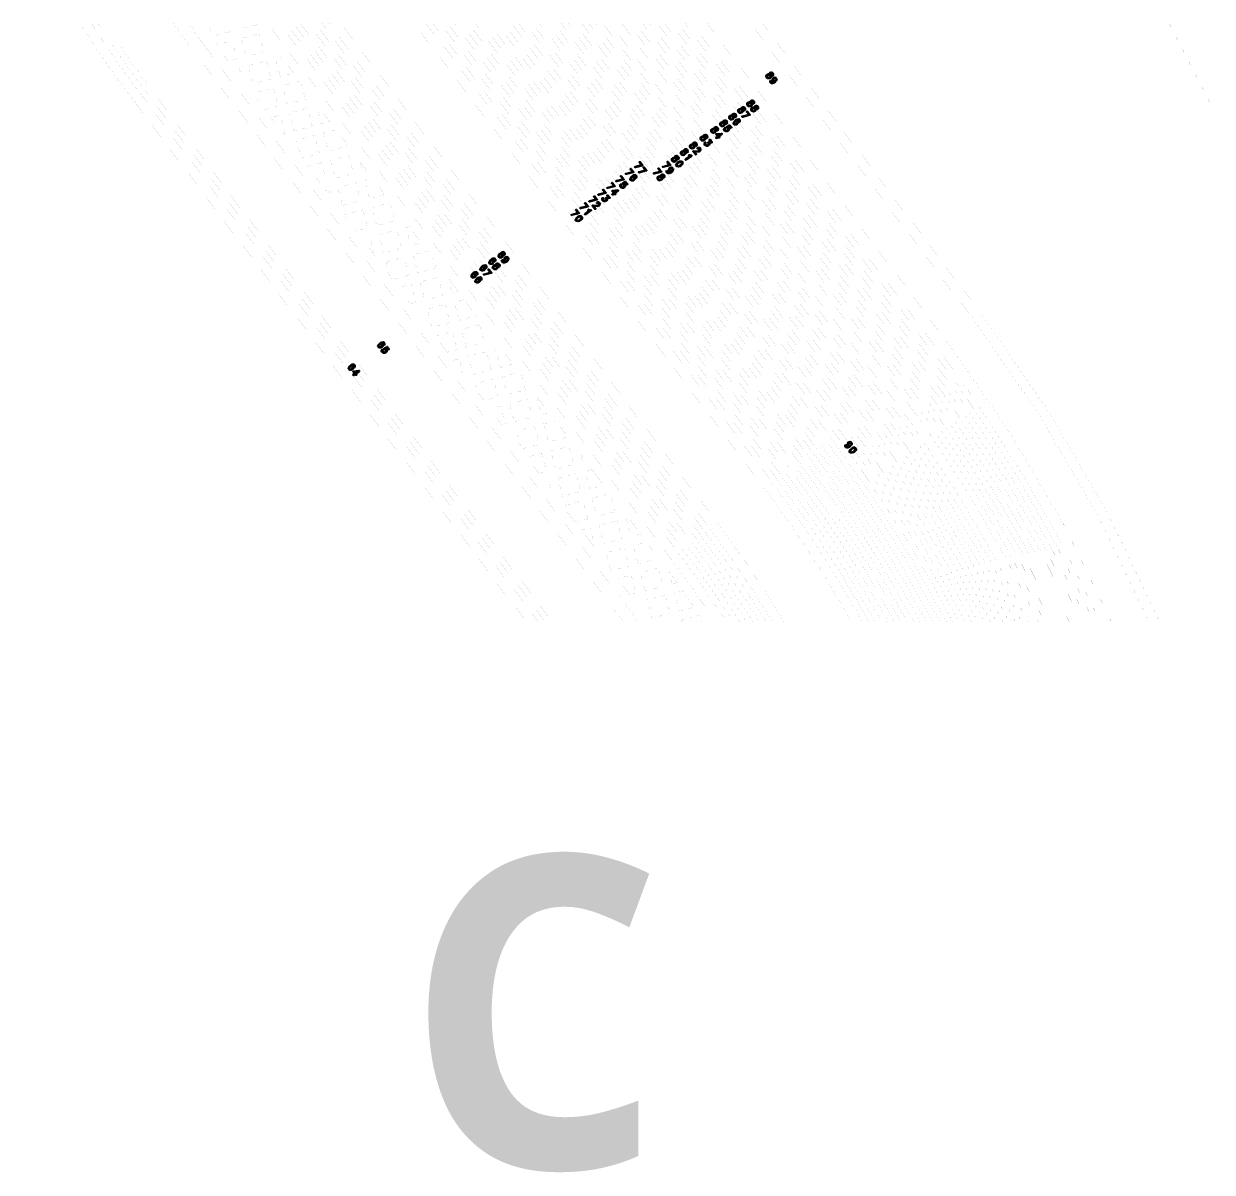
# Model space of a CAD drawing. Extents: x 150 to 463, y 50 to 272.
# Drawn here: x 218.85 to 256.97, y 132.78 to 169.62 of the extents above; entities that cross this region are included whole.
import ezdxf

# ---------------------------------------------------------------- set-up
doc = ezdxf.new("R2010")
doc.units = 0
doc.layers.add('c_area', color=2, linetype='Continuous')
doc.layers.add('g_area', color=1, linetype='Continuous')
doc.styles.get("Standard").update_dxf_attribs({"font": 'txt.shx'})

# ---------------------------------------------------------------- blocks, each defined once
blk = doc.blocks.new('PAD_R2')
at = {"layer": 'c_area', "const_width": 0.5}
blk.add_lwpolyline([(0.25, 0, 1), (-0.25, 0, 1)], format="xyb", close=True, dxfattribs=at)

msp = doc.modelspace()

# ---------------------------------------------------------------- linework, layer by layer
at = {"layer": 'c_area'}
for p, q in [((241.903, 166.661), (242.101, 166.713)), ((241.183, 166.072), (241.099, 166.064)), ((238.459, 165.041), (238.657, 165.093)), ((239.354, 165.049), (239.552, 165.101)), ((240.076, 165.278), (240.212, 165.38)), ((238.172, 164.823), (238.37, 164.875)), ((238.586, 164.873), (238.783, 164.925)), ((239.064, 164.836), (239.262, 164.888)), ((237.574, 164.374), (237.771, 164.426)), ((237.862, 164.59), (238.06, 164.642)), ((236.998, 163.941), (237.196, 163.993)), ((237.286, 164.157), (237.484, 164.21)), ((237.851, 164.257), (237.767, 164.248)), ((236.423, 163.509), (236.62, 163.561)), ((236.71, 163.725), (236.908, 163.777)), ((236.852, 163.527), (236.988, 163.629)), ((233.614, 161.595), (233.812, 161.647)), ((229.542, 158.463), (229.458, 158.455))]:
    msp.add_line(p, q, dxfattribs=at)
at = {"layer": 'c_area', "const_width": 0.001}
for points in [[(218.847, 150.441), (218.847, 169.622), (256.972, 169.622), (256.972, 150.441), (218.847, 150.441), (218.847, 169.622), (220.66, 169.622, 0.020423), (222.343, 167.188), (234.962, 150.441)], [(221.026, 169.622), (221.239, 169.622, 0.018255), (222.733, 167.482), (235.574, 150.441)], [(235.574, 150.441), (235.349, 150.441), (222.589, 167.374, -0.019061), (221.026, 169.622)], [(221.454, 169.622), (223.66, 169.622, 0.008534), (224.337, 168.691), (237.638, 151.041), (237.639, 151.039, -0.005734), (238.079, 150.441)], [(238.079, 150.441), (235.799, 150.441), (222.877, 167.59, -0.017438), (221.454, 169.622)], [(239.959, 150.441), (238.552, 150.441, 0.007839), (237.947, 151.271), (224.644, 168.925, -0.006484), (224.132, 169.622)], [(226.303, 169.622), (226.679, 169.622), (239.599, 152.477, -0.017835), (241.018, 150.441)], [(227.066, 169.622), (227.291, 169.622), (239.969, 152.798), (239.969, 152.797, -0.020303), (241.599, 150.441)], [(241.599, 150.441), (241.386, 150.441, 0.019491), (239.826, 152.689), (239.825, 152.69), (227.066, 169.622)], [(227.516, 169.622), (227.741, 169.622), (240.256, 153.014, -0.021906), (242.024, 150.441)], [(242.024, 150.441), (241.812, 150.441, 0.021114), (240.113, 152.906), (227.516, 169.622)], [(227.967, 169.622), (228.192, 169.622), (240.544, 153.231, -0.023465), (242.448, 150.441)], [(242.448, 150.441), (242.236, 150.441, 0.022691), (240.4, 153.123), (227.967, 169.622)], [(228.418, 169.622), (228.643, 169.622), (240.831, 153.448, -0.024987), (242.869, 150.441)], [(242.869, 150.441), (242.659, 150.441, 0.024231), (240.688, 153.339), (228.418, 169.622)], [(229.029, 169.622), (231.381, 169.622), (242.577, 154.764, -0.033522), (245.401, 150.441)], [(245.401, 150.441), (243.23, 150.441, 0.026265), (241.078, 153.633), (229.029, 169.622)], [(231.767, 169.622), (231.992, 169.622), (242.967, 155.058), (242.968, 155.057, -0.035273), (245.96, 150.441)], [(245.96, 150.441), (245.755, 150.441, 0.034633), (242.824, 154.949), (242.824, 154.95), (231.767, 169.622)], [(232.218, 169.622), (232.443, 169.622), (243.255, 155.275, -0.036541), (246.371, 150.441)], [(246.371, 150.441), (246.166, 150.441, 0.035914), (243.111, 155.166), (232.218, 169.622)], [(232.669, 169.622), (232.894, 169.622), (243.542, 155.491, -0.037777), (246.781, 150.441)], [(246.781, 150.441), (246.576, 150.441, 0.037163), (243.399, 155.383), (232.669, 169.622)], [(233.119, 169.622), (233.345, 169.622), (243.83, 155.708, -0.038988), (247.189, 150.441)], [(247.189, 150.441), (246.985, 150.441, 0.038386), (243.686, 155.6), (233.119, 169.622)], [(233.57, 169.622), (233.795, 169.622), (244.117, 155.924, -0.040174), (247.597, 150.441)], [(247.597, 150.441), (247.393, 150.441, 0.039584), (243.974, 155.816), (233.57, 169.622)], [(234.022, 169.622), (234.247, 169.622), (244.406, 156.142, -0.041339), (248.004, 150.441)], [(248.004, 150.441), (247.801, 150.441, 0.040762), (244.262, 156.034), (234.022, 169.622)], [(234.507, 169.622), (234.732, 169.622), (244.715, 156.375, -0.042566), (248.441, 150.441)], [(248.441, 150.441), (248.239, 150.441, 0.042001), (244.572, 156.267), (234.507, 169.622)], [(234.958, 169.622), (235.183, 169.622), (245.633, 155.755, -0.004491), (246.07, 155.109, -0.032679), (248.846, 150.441)], [(248.846, 150.441), (248.644, 150.441, 0.032138), (245.921, 155.009, 0.004488), (245.486, 155.652), (234.958, 169.622)], [(235.409, 169.622), (235.634, 169.622), (245.925, 155.966, -0.004525), (246.369, 155.31, -0.033752), (249.249, 150.441)], [(249.249, 150.441), (249.047, 150.441, 0.033223), (246.219, 155.21, 0.004517), (245.778, 155.863), (235.409, 169.622)], [(235.859, 169.622), (236.085, 169.622), (246.217, 156.176, -0.004547), (246.667, 155.511, -0.034808), (249.652, 150.441)], [(249.652, 150.441), (249.451, 150.441, 0.034291), (246.517, 155.412, 0.00454), (246.07, 156.073), (235.859, 169.622)], [(236.31, 169.622), (236.535, 169.622), (246.509, 156.387, -0.004574), (246.966, 155.712, -0.035841), (250.053, 150.441)], [(250.053, 150.441), (249.853, 150.441, 0.035332), (246.816, 155.612, 0.004571), (246.362, 156.284), (236.31, 169.622)], [(236.761, 169.622), (236.986, 169.622), (246.801, 156.597, -0.004597), (247.264, 155.914, -0.036858), (250.454, 150.441)], [(250.454, 150.441), (250.254, 150.441, 0.03636), (247.114, 155.814, 0.004592), (246.654, 156.494), (236.761, 169.622)], [(237.211, 169.622), (237.437, 169.622), (247.093, 156.808, -0.004626), (247.562, 156.115, -0.037854), (250.854, 150.441)], [(250.854, 150.441), (250.655, 150.441, 0.037366), (247.412, 156.015, 0.004619), (246.946, 156.705), (237.211, 169.622)], [(237.663, 169.622), (238.044, 169.622), (247.487, 157.091, -0.004655), (247.964, 156.386, -0.039167), (251.392, 150.441)], [(251.392, 150.441), (251.055, 150.441, 0.038354), (247.711, 156.217, 0.004645), (247.238, 156.916), (237.663, 169.622)], [(238.27, 169.622), (238.495, 169.622), (247.778, 157.303, -0.004692), (248.263, 156.587, -0.040121), (251.791, 150.441)], [(251.791, 150.441), (251.592, 150.441, 0.03965), (248.113, 156.487, 0.004685), (247.631, 157.2), (238.27, 169.622)], [(238.721, 169.622), (238.946, 169.622), (248.07, 157.514, -0.004716), (248.561, 156.788, -0.041057), (252.188, 150.441)], [(252.188, 150.441), (251.99, 150.441, 0.040595), (248.412, 156.689, 0.00471), (247.923, 157.41), (238.721, 169.622)], [(239.172, 169.622), (239.397, 169.622), (248.362, 157.724, -0.004737), (248.859, 156.99, -0.041979), (252.585, 150.441)], [(252.585, 150.441), (252.387, 150.441, 0.041527), (248.71, 156.89, 0.004731), (248.215, 157.621), (239.172, 169.622)], [(239.623, 169.622), (239.848, 169.622), (248.654, 157.935, -0.004764), (249.158, 157.191, -0.042882), (252.981, 150.441)], [(252.981, 150.441), (252.784, 150.441, 0.042439), (249.008, 157.091, 0.004756), (248.507, 157.831), (239.623, 169.622)], [(240.074, 169.622), (240.299, 169.622), (248.946, 158.145, -0.004781), (249.456, 157.392, -0.043771), (253.377, 150.441)], [(253.377, 150.441), (253.18, 150.441, 0.043336), (249.306, 157.293, 0.004777), (248.799, 158.042), (240.074, 169.622)], [(240.779, 169.622), (242.163, 169.622), (249.266, 160.198), (249.266, 160.197, -0.059331), (254.945, 150.441)], [(254.945, 150.441), (253.739, 150.441, 0.056752), (248.384, 159.532), (248.383, 159.533), (240.779, 169.622)], [(239.8, 151.696, 0.003163), (239.544, 152.048)], [(240.35, 150.909, 0.004636), (239.986, 151.435), (239.72, 151.366)]]:
    msp.add_lwpolyline(points, format="xyb", dxfattribs=at)
for points in [[(224.132, 169.622), (224.773, 169.622), (224.878, 169.218), (225.458, 169.368), (225.393, 169.622)], [(225.393, 169.622), (225.703, 169.622), (225.749, 169.443), (226.325, 169.593)], [(226.325, 169.593), (226.303, 169.622)], [(227.498, 168.037), (227.107, 168.555), (226.921, 168.507)], [(225.862, 167.806), (225.759, 168.207), (225.593, 168.164)], [(225.593, 168.164), (225.862, 167.806)], [(226.921, 168.507), (227.071, 167.926), (227.498, 168.037)], [(228.67, 166.481), (228.28, 166.999), (228.243, 166.99)], [(228.243, 166.99), (228.393, 166.409), (228.67, 166.481)], [(229.635, 165.201), (229.715, 164.891), (229.843, 164.925)], [(229.843, 164.925), (229.635, 165.201)], [(230.429, 164.147), (230.038, 164.665), (229.79, 164.601)], [(229.79, 164.601), (229.94, 164.02), (230.429, 164.147)], [(228.693, 164.05), (228.628, 164.301), (228.524, 164.274)], [(228.524, 164.274), (228.693, 164.05)], [(231.602, 162.591), (231.211, 163.109), (231.112, 163.084)], [(231.112, 163.084), (231.262, 162.503), (231.602, 162.591)], [(232.466, 161.444), (232.584, 160.985), (232.774, 161.035)], [(232.774, 161.035), (232.466, 161.444)], [(233.361, 160.257), (232.97, 160.775), (232.659, 160.695)], [(232.659, 160.695), (232.81, 160.114), (233.361, 160.257)], [(234.533, 158.701), (234.142, 159.219), (233.981, 159.178)], [(233.981, 159.178), (234.132, 158.597), (234.533, 158.701)], [(232.939, 158.415), (232.82, 158.877), (232.628, 158.828)], [(232.628, 158.828), (232.939, 158.415)], [(235.706, 157.145), (235.315, 157.663), (235.303, 157.66)], [(235.303, 157.66), (235.454, 157.08), (235.706, 157.145)], [(236.712, 155.809), (236.776, 155.562), (236.878, 155.589)], [(236.878, 155.589), (236.712, 155.809)], [(237.464, 154.811), (237.074, 155.329), (236.851, 155.272)], [(236.851, 155.272), (237.001, 154.691), (237.464, 154.811)], [(235.77, 154.658), (235.689, 154.971), (235.559, 154.938)], [(235.559, 154.938), (235.77, 154.658)], [(238.637, 153.255), (238.246, 153.773), (238.173, 153.754)], [(238.173, 153.754), (238.323, 153.174), (238.637, 153.255)], [(239.544, 152.048), (239.645, 151.656), (239.8, 151.696)], [(239.72, 151.366), (239.87, 150.785), (240.35, 150.909)], [(241.018, 150.441), (240.579, 150.441), (240.526, 150.645), (239.946, 150.494), (239.959, 150.441)], [(234.962, 150.441), (218.847, 150.441)]]:
    msp.add_lwpolyline(points, dxfattribs=at)
for points in [[(225.824, 169.153), (225.974, 168.572), (226.555, 168.722), (226.405, 169.303)], [(225.007, 168.942), (225.398, 168.423), (225.684, 168.497), (225.534, 169.078)], [(226.049, 168.282), (226.2, 167.701), (226.78, 167.851), (226.63, 168.432)], [(227.146, 167.636), (227.296, 167.055), (227.877, 167.205), (227.748, 167.705), (227.693, 167.777)], [(226.275, 167.41), (226.334, 167.18), (226.57, 166.867), (227.006, 166.98), (226.856, 167.561)], [(226.765, 166.608), (227.156, 166.089), (227.231, 166.108), (227.081, 166.689)], [(227.371, 166.764), (227.522, 166.183), (228.102, 166.334), (227.952, 166.915)], [(227.597, 165.893), (227.747, 165.312), (228.328, 165.462), (228.178, 166.043)], [(228.468, 166.118), (228.618, 165.537), (229.199, 165.688), (229.163, 165.827), (228.866, 166.221)], [(227.938, 165.052), (228.329, 164.533), (228.553, 164.591), (228.403, 165.172)], [(228.693, 165.247), (228.844, 164.666), (229.424, 164.816), (229.274, 165.397)], [(228.919, 164.376), (229.069, 163.795), (229.65, 163.945), (229.5, 164.526)], [(229.144, 163.504), (229.165, 163.423), (229.501, 162.977), (229.875, 163.074), (229.725, 163.655)], [(230.015, 163.73), (230.166, 163.149), (230.747, 163.299), (230.596, 163.88)], [(230.241, 162.858), (230.391, 162.277), (230.972, 162.428), (230.822, 163.009)], [(229.697, 162.718), (230.088, 162.199), (230.101, 162.202), (229.95, 162.783)], [(230.466, 161.987), (230.58, 161.545), (230.674, 161.421), (231.197, 161.556), (231.047, 162.137)], [(231.337, 162.212), (231.488, 161.631), (232.069, 161.782), (231.994, 162.07), (231.797, 162.331)], [(231.563, 161.341), (231.713, 160.76), (232.294, 160.91), (232.144, 161.491)], [(230.869, 161.162), (231.26, 160.643), (231.423, 160.685), (231.272, 161.266)], [(231.788, 160.47), (231.938, 159.889), (232.519, 160.039), (232.369, 160.62)], [(232.042, 159.606), (232.433, 159.087), (232.745, 159.168), (232.594, 159.749)], [(232.885, 159.824), (233.035, 159.243), (233.616, 159.393), (233.466, 159.974)], [(233.11, 158.952), (233.26, 158.371), (233.841, 158.522), (233.691, 159.103)], [(233.335, 158.081), (233.411, 157.789), (233.605, 157.531), (234.067, 157.65), (233.916, 158.231)], [(234.207, 158.306), (234.357, 157.725), (234.938, 157.876), (234.825, 158.314), (234.728, 158.441)], [(234.432, 157.435), (234.582, 156.854), (235.163, 157.004), (235.013, 157.585)], [(233.801, 157.272), (234.191, 156.753), (234.292, 156.779), (234.142, 157.36)], [(234.657, 156.564), (234.808, 155.983), (235.389, 156.133), (235.238, 156.714)], [(235.529, 156.789), (235.679, 156.208), (236.26, 156.358), (236.24, 156.435), (235.901, 156.885)], [(235.754, 155.918), (235.904, 155.337), (236.485, 155.487), (236.335, 156.068)], [(234.973, 155.716), (235.364, 155.197), (235.614, 155.262), (235.464, 155.843)], [(235.979, 155.046), (236.13, 154.465), (236.711, 154.616), (236.56, 155.197)], [(237.076, 154.4), (237.226, 153.82), (237.807, 153.97), (237.657, 154.551)], [(236.205, 154.175), (236.242, 154.032), (236.537, 153.641), (236.936, 153.744), (236.786, 154.325)], [(237.302, 153.529), (237.452, 152.948), (238.033, 153.098), (237.882, 153.679)], [(236.732, 153.382), (237.123, 152.863), (237.161, 152.873), (237.011, 153.454)], [(238.398, 152.883), (238.548, 152.302), (239.129, 152.452), (239.071, 152.679), (238.832, 152.995)], [(237.527, 152.658), (237.657, 152.154), (237.709, 152.085), (238.258, 152.227), (238.108, 152.808)], [(238.624, 152.012), (238.774, 151.431), (239.355, 151.581), (239.204, 152.162)], [(238.849, 151.14), (238.999, 150.56), (239.58, 150.71), (239.43, 151.291)]]:
    msp.add_lwpolyline(points, close=True, dxfattribs=at)
for points in [[(242.549, 169.622), (255.6, 169.622), (256.972, 166.949), (256.972, 150.441), (255.282, 150.441, 0.060029), (249.513, 160.383)], [(237.904, 151.826), (238.186, 151.452), (238.187, 151.451, -0.001379), (238.295, 151.307), (238.483, 151.356), (238.333, 151.937)]]:
    msp.add_lwpolyline(points, format="xyb", close=True, dxfattribs=at)
at = {"layer": 'c_area'}
for points in [[(242.838, 168.07, -0.463787), (242.88, 167.957, -0.324506), (242.82, 167.942, -0.998816), (242.664, 167.939, -0.129805), (242.664, 167.946)], [(242.664, 167.946, -0.453898), (242.768, 168.01, -0.485738), (242.838, 168.07)], [(243.002, 167.87, -0.420868), (242.838, 167.707), (242.815, 167.722, -0.094591), (242.811, 167.726), (242.8, 167.739, -0.096739), (242.798, 167.744), (242.79, 167.77)], [(242.79, 167.77, -0.207678), (242.792, 167.782), (242.803, 167.801)], [(242.803, 167.801, -1.486982), (242.821, 167.773, 0.776046), (242.905, 167.754)], [(242.054, 167.05, -0.453845), (242.159, 167.114, -0.486447), (242.228, 167.174)], [(242.228, 167.174, -0.462224), (242.27, 167.062, -0.323955), (242.21, 167.046, -0.998468), (242.054, 167.043, -0.128663), (242.054, 167.05)], [(242.18, 166.883, -0.454026), (242.285, 166.947, -0.485373), (242.355, 167.006)], [(242.355, 167.006, -0.462246), (242.396, 166.894, -0.325053), (242.336, 166.879, -0.996928), (242.18, 166.875, -0.127814), (242.18, 166.883)], [(241.473, 166.624, -0.453898), (241.578, 166.688, -0.485738), (241.647, 166.748)], [(241.647, 166.748, -0.463787), (241.689, 166.635, -0.324506), (241.629, 166.62, -0.998816), (241.473, 166.617, -0.129805), (241.473, 166.624)], [(241.938, 166.961, -0.463787), (241.979, 166.849, -0.324506), (241.919, 166.833, -0.998816), (241.764, 166.83, -0.129805), (241.764, 166.837)], [(241.764, 166.837, -0.453898), (241.868, 166.901, -0.485738), (241.938, 166.961)], [(242.101, 166.713), (242.042, 166.791, -1), (242.066, 166.809), (242.138, 166.713, -0.539163), (242.13, 166.69), (241.911, 166.632, -1), (241.903, 166.661)], [(241.067, 166.321, -0.463787), (241.109, 166.209, -0.324506), (241.048, 166.194, -0.998816), (240.893, 166.19, -0.129805), (240.893, 166.198)], [(240.893, 166.198, -0.453898), (240.997, 166.262, -0.485738), (241.067, 166.321)], [(241.357, 166.535, -0.463787), (241.399, 166.422, -0.324506), (241.339, 166.407, -0.998816), (241.183, 166.403, -0.129805), (241.183, 166.411)], [(241.183, 166.411, -0.453898), (241.287, 166.475, -0.485738), (241.357, 166.535)], [(241.454, 166.191, -0.640539), (241.309, 166.235, -0.334112), (241.312, 166.256)], [(241.312, 166.256, -0.083818), (241.314, 166.26), (241.324, 166.279, -1), (241.35, 166.264, 0.637894), (241.394, 166.192)], [(241.394, 166.192, 0.819639), (241.406, 166.298, -0.734845), (241.398, 166.326), (241.475, 166.373, -0.388711), (241.495, 166.369), (241.547, 166.301, -1), (241.523, 166.283), (241.48, 166.34), (241.441, 166.316, -0.523098), (241.454, 166.191)], [(241.736, 166.398, -0.603098), (241.61, 166.435, -0.128604), (241.61, 166.443)], [(241.82, 166.472, -1.486942), (241.801, 166.501, 0.775184), (241.717, 166.52)], [(241.717, 166.52, -0.047633), (241.72, 166.518, -0.581967), (241.736, 166.398)], [(240.552, 165.948, -0.453898), (240.657, 166.012, -0.485738), (240.726, 166.071)], [(240.726, 166.071, -0.463787), (240.768, 165.959, -0.324506), (240.708, 165.943, -0.998816), (240.552, 165.94, -0.129805), (240.552, 165.948)], [(240.881, 165.834), (240.841, 165.888, -1), (240.865, 165.906), (240.921, 165.83, -0.60084), (240.91, 165.806), (240.843, 165.801, -1.031574), (240.679, 165.772)], [(239.921, 165.484, -0.453898), (240.026, 165.548, -0.485738), (240.095, 165.608)], [(240.095, 165.608, -0.463787), (240.137, 165.495, -0.324506), (240.077, 165.48, -0.998816), (239.921, 165.476, -0.129805), (239.921, 165.484)], [(240.211, 165.697, -0.453898), (240.316, 165.761, -0.485738), (240.386, 165.821)], [(240.386, 165.821, -0.463787), (240.427, 165.709, -0.324506), (240.367, 165.693, -0.998816), (240.211, 165.69, -0.129805), (240.211, 165.697)], [(240.322, 165.525, -0.643049), (240.335, 165.549), (240.465, 165.54, 0.3415), (240.534, 165.593)], [(240.366, 165.517), (240.418, 165.447, -1), (240.394, 165.429), (240.322, 165.525)], [(240.563, 165.6, -0.419847), (240.464, 165.51), (240.366, 165.517)], [(240.534, 165.593, 0.570583), (240.476, 165.611, -1), (240.458, 165.635)], [(240.681, 165.792, -0.083818), (240.683, 165.797), (240.694, 165.816, -1), (240.72, 165.801, 0.637894), (240.763, 165.728)], [(240.763, 165.728, 0.373099), (240.816, 165.788), (240.803, 165.805, -0.60084), (240.814, 165.829), (240.881, 165.834)], [(238.657, 165.093), (238.598, 165.171, -1), (238.622, 165.189), (238.694, 165.093, -0.539163), (238.686, 165.069), (238.467, 165.012, -1), (238.459, 165.041)], [(239.552, 165.101), (239.493, 165.179, -1), (239.517, 165.197), (239.589, 165.102, -0.539163), (239.581, 165.078), (239.362, 165.02, -1), (239.354, 165.049)], [(239.631, 165.271, -0.453898), (239.736, 165.335, -0.485738), (239.805, 165.394)], [(239.805, 165.394, -0.463787), (239.847, 165.282, -0.324506), (239.787, 165.267, -0.998816), (239.631, 165.263, -0.129805), (239.631, 165.271)], [(239.937, 165.22, -0.517959), (239.967, 165.11), (239.933, 165.074, -0.396773), (239.77, 165.062), (239.763, 165.089)], [(239.954, 165.153, 0.506627), (239.899, 165.188), (239.858, 165.167), (239.836, 165.15), (239.804, 165.116, 0.507201), (239.822, 165.054)], [(240.189, 165.388, -1.522845), (240.217, 165.409), (240.254, 165.407, -0.698538), (240.262, 165.38), (240.094, 165.254, -1), (240.076, 165.278)], [(240.212, 165.38, -0.067495), (240.208, 165.381), (240.189, 165.388)], [(238.06, 164.642), (238.001, 164.72, -1), (238.025, 164.738), (238.097, 164.643, -0.539163), (238.089, 164.619), (237.87, 164.561, -1), (237.862, 164.59)], [(238.37, 164.875), (238.311, 164.953, -1), (238.335, 164.971), (238.407, 164.876, -0.539163), (238.399, 164.852), (238.18, 164.794, -1), (238.172, 164.823)], [(238.506, 164.68, -1.486942), (238.488, 164.708, 0.775184), (238.403, 164.727)], [(238.403, 164.727, -0.047633), (238.406, 164.726, -0.581967), (238.422, 164.606)], [(238.783, 164.925), (238.725, 165.003, -1), (238.749, 165.021), (238.821, 164.925, -0.539163), (238.813, 164.902), (238.593, 164.844, -1), (238.586, 164.873)], [(239.262, 164.888), (239.203, 164.966, -1), (239.227, 164.984), (239.299, 164.889, -0.539163), (239.291, 164.865), (239.072, 164.807, -1), (239.064, 164.836)], [(239.177, 164.677, -0.455621), (239.282, 164.741, -0.48743), (239.352, 164.8)], [(239.352, 164.8, -0.463556), (239.393, 164.688, -0.322238), (239.333, 164.673, -0.994723), (239.178, 164.669, -0.129034), (239.177, 164.677)], [(239.468, 164.882, -0.207678), (239.469, 164.894), (239.48, 164.913)], [(239.68, 164.982, -0.420868), (239.516, 164.819), (239.492, 164.834, -0.094591), (239.488, 164.837), (239.478, 164.851, -0.096739), (239.475, 164.856), (239.468, 164.882)], [(239.48, 164.913, -1.486982), (239.498, 164.885, 0.776046), (239.582, 164.866)], [(237.771, 164.426), (237.713, 164.504, -1), (237.737, 164.522), (237.809, 164.426, -0.539163), (237.801, 164.402), (237.581, 164.345, -1), (237.574, 164.374)], [(238.12, 164.379, -0.640539), (237.976, 164.423, -0.334112), (237.978, 164.444)], [(237.978, 164.444, -0.083818), (237.98, 164.448), (237.991, 164.467, -1), (238.017, 164.452, 0.637894), (238.061, 164.379)], [(238.061, 164.379, 0.819639), (238.072, 164.486, -0.734845), (238.065, 164.513), (238.142, 164.561, -0.388711), (238.162, 164.557), (238.214, 164.488, -1), (238.19, 164.47), (238.146, 164.528), (238.107, 164.504, -0.523098), (238.12, 164.379)], [(238.422, 164.606, -0.603098), (238.296, 164.643, -0.128604), (238.296, 164.65)], [(237.196, 163.993), (237.137, 164.071, -1), (237.161, 164.089), (237.233, 163.994, -0.539163), (237.225, 163.97), (237.006, 163.912, -1), (236.998, 163.941)], [(237.484, 164.21), (237.425, 164.288, -1), (237.449, 164.306), (237.521, 164.21, -0.539163), (237.513, 164.186), (237.294, 164.128, -1), (237.286, 164.157)], [(237.602, 164.053), (237.562, 164.106, -1), (237.586, 164.124), (237.642, 164.049, -0.60084), (237.631, 164.025), (237.564, 164.02, -1.031574), (237.4, 163.99)], [(237.402, 164.011, -0.083818), (237.404, 164.016), (237.414, 164.034, -1), (237.441, 164.019, 0.637894), (237.484, 163.947)], [(237.484, 163.947, 0.373099), (237.537, 164.007), (237.524, 164.024, -0.60084), (237.535, 164.048), (237.602, 164.053)], [(236.62, 163.561), (236.562, 163.639, -1), (236.586, 163.657), (236.658, 163.562, -0.539163), (236.65, 163.538), (236.43, 163.48, -1), (236.423, 163.509)], [(236.908, 163.777), (236.849, 163.855, -1), (236.873, 163.873), (236.945, 163.778, -0.539163), (236.937, 163.754), (236.718, 163.696, -1), (236.71, 163.725)], [(236.965, 163.638, -1.522845), (236.993, 163.659), (237.03, 163.657, -0.698538), (237.038, 163.63), (236.87, 163.503, -1), (236.852, 163.527)], [(236.988, 163.629, -0.067495), (236.984, 163.63), (236.965, 163.638)], [(237.096, 163.777, -0.643049), (237.109, 163.801), (237.239, 163.793, 0.3415), (237.308, 163.845)], [(237.139, 163.769), (237.192, 163.7, -1), (237.168, 163.681), (237.096, 163.777)], [(237.337, 163.853, -0.419847), (237.238, 163.763), (237.139, 163.769)], [(237.308, 163.845, 0.570583), (237.25, 163.864, -1), (237.232, 163.888)], [(236.716, 163.466, -0.517959), (236.746, 163.357), (236.711, 163.32, -0.396773), (236.549, 163.309), (236.541, 163.335)], [(236.733, 163.4, 0.506627), (236.678, 163.435), (236.636, 163.413), (236.614, 163.397), (236.582, 163.363, 0.507201), (236.6, 163.3)], [(233.982, 162.004, -1.486942), (233.964, 162.032, 0.775184), (233.88, 162.051)], [(233.88, 162.051, -0.055711), (233.882, 162.05, -0.579504), (233.898, 161.929)], [(234.195, 162.134, -0.603647), (234.069, 162.171, -0.125799), (234.069, 162.179)], [(234.278, 162.208, -1.486942), (234.26, 162.237, 0.775184), (234.176, 162.256)], [(234.176, 162.256, -0.055711), (234.179, 162.254, -0.579504), (234.195, 162.134)], [(234.185, 162.017, -0.207678), (234.186, 162.029), (234.197, 162.048)], [(234.397, 162.116, -0.420868), (234.233, 161.954), (234.209, 161.968, -0.094591), (234.205, 161.972), (234.195, 161.986, -0.096739), (234.192, 161.991), (234.185, 162.017)], [(234.197, 162.048, -1.486982), (234.215, 162.019, 0.776046), (234.3, 162)], [(233.611, 161.713, -0.603647), (233.485, 161.75, -0.125799), (233.485, 161.757)], [(233.695, 161.787, -1.486942), (233.676, 161.816, 0.775184), (233.592, 161.834)], [(233.592, 161.834, -0.055711), (233.595, 161.833, -0.579504), (233.611, 161.713)], [(233.812, 161.647), (233.753, 161.725, -1), (233.777, 161.743), (233.849, 161.648, -0.539163), (233.841, 161.624), (233.622, 161.566, -1), (233.614, 161.595)], [(233.898, 161.929, -0.603647), (233.772, 161.967, -0.125799), (233.772, 161.974)], [(233.888, 161.82, -0.455621), (233.993, 161.884, -0.48743), (234.063, 161.944)], [(234.063, 161.944, -0.463556), (234.104, 161.831, -0.322238), (234.044, 161.816, -0.994723), (233.888, 161.812, -0.129034), (233.888, 161.82)], [(233.323, 161.496, -0.603647), (233.197, 161.533, -0.125799), (233.197, 161.541)], [(233.407, 161.571, -1.486942), (233.389, 161.599, 0.775184), (233.305, 161.618)], [(233.305, 161.618, -0.055711), (233.308, 161.616, -0.579504), (233.323, 161.496)], [(233.45, 161.329, -0.603098), (233.324, 161.366, -0.128604), (233.324, 161.373)], [(233.533, 161.403, -1.486942), (233.515, 161.431, 0.775184), (233.431, 161.45)], [(233.431, 161.45, -0.047633), (233.434, 161.449, -0.581967), (233.45, 161.329)], [(230.417, 159.318, -1.486942), (230.399, 159.346, 0.775184), (230.315, 159.365)], [(230.334, 159.243, -0.603647), (230.208, 159.28, -0.125799), (230.207, 159.288)], [(230.315, 159.365, -0.055711), (230.318, 159.363, -0.579504), (230.334, 159.243)], [(230.468, 159.082, -0.640539), (230.324, 159.126, -0.334112), (230.326, 159.147)], [(230.326, 159.147, -0.083818), (230.328, 159.151), (230.339, 159.17, -1), (230.365, 159.155, 0.637894), (230.408, 159.082)], [(230.408, 159.082, 0.819639), (230.42, 159.189, -0.734845), (230.413, 159.216), (230.49, 159.264, -0.388711), (230.51, 159.26), (230.561, 159.191, -1), (230.537, 159.173), (230.494, 159.231), (230.455, 159.207, -0.523098), (230.468, 159.082)], [(229.471, 158.605, -1.486942), (229.453, 158.633, 0.775184), (229.369, 158.652)], [(229.369, 158.652, -0.055711), (229.372, 158.651, -0.579504), (229.388, 158.53)], [(229.388, 158.53, -0.603647), (229.262, 158.568, -0.125799), (229.262, 158.575)], [(245.198, 156.082, -0.206331), (245.199, 156.094), (245.21, 156.113)], [(245.41, 156.182, -0.421019), (245.246, 156.019), (245.222, 156.033, -0.097007), (245.218, 156.037), (245.208, 156.051, -0.095597), (245.205, 156.056), (245.198, 156.082)], [(245.21, 156.113, -1.486982), (245.229, 156.084, 0.775942), (245.313, 156.066)], [(245.504, 156.039, -0.517959), (245.534, 155.929), (245.5, 155.893, -0.396773), (245.337, 155.881), (245.33, 155.908)], [(245.521, 155.973, 0.506627), (245.466, 156.007), (245.424, 155.986), (245.402, 155.969), (245.37, 155.935, 0.507201), (245.389, 155.873)]]:
    msp.add_lwpolyline(points, format="xyb", dxfattribs=at)
for points in [[(241.058, 165.978), (241.102, 166.011), (241.059, 166.067, -0.591954), (241.07, 166.091), (241.233, 166.107, -0.76435), (241.243, 166.08), (241.144, 166.005), (241.161, 165.983, -1), (241.137, 165.965), (241.12, 165.987), (241.076, 165.954, -1)], [(237.726, 164.162), (237.77, 164.195), (237.727, 164.252, -0.591954), (237.738, 164.276), (237.901, 164.292, -0.76435), (237.911, 164.265), (237.812, 164.189), (237.829, 164.167, -1), (237.805, 164.149), (237.788, 164.171), (237.744, 164.138, -1)], [(229.416, 158.369), (229.46, 158.402), (229.418, 158.458, -0.591954), (229.428, 158.482), (229.592, 158.498, -0.76435), (229.602, 158.471), (229.502, 158.396), (229.519, 158.374, -1), (229.495, 158.356), (229.478, 158.378), (229.435, 158.345, -1)]]:
    msp.add_lwpolyline(points, format="xyb", close=True, dxfattribs=at)
for points in [[(241.099, 166.064), (241.126, 166.029), (241.183, 166.072)], [(237.767, 164.248), (237.794, 164.213), (237.851, 164.257)], [(229.458, 158.455), (229.484, 158.42), (229.542, 158.463)]]:
    msp.add_lwpolyline(points, dxfattribs=at)
for centre, radius in [((242.742, 167.935), 0.0473), ((242.832, 168.005), 0.0352), ((242.936, 167.825), 0.045), ((242.132, 167.04), 0.0473), ((242.222, 167.109), 0.0352), ((241.551, 166.613), 0.0473), ((241.641, 166.683), 0.0352), ((241.841, 166.827), 0.0473), ((241.931, 166.896), 0.0352), ((242.258, 166.872), 0.0473), ((242.348, 166.941), 0.0352), ((240.97, 166.187), 0.0473), ((241.06, 166.256), 0.0352), ((241.26, 166.4), 0.0473), ((241.351, 166.469), 0.0352), ((241.686, 166.448), 0.045), ((240.63, 165.937), 0.0473), ((240.72, 166.006), 0.0352), ((239.999, 165.473), 0.0473), ((240.089, 165.542), 0.0352), ((240.289, 165.687), 0.0473), ((240.379, 165.756), 0.0352), ((239.709, 165.26), 0.0473), ((239.799, 165.329), 0.0352), ((239.255, 164.666), 0.0474), ((239.345, 164.735), 0.0352), ((239.613, 164.937), 0.045), ((238.373, 164.656), 0.045), ((234.145, 162.184), 0.045), ((234.33, 162.072), 0.045), ((233.561, 161.763), 0.045), ((233.849, 161.98), 0.045), ((233.966, 161.81), 0.0474), ((234.056, 161.879), 0.0352), ((233.274, 161.547), 0.045), ((233.4, 161.379), 0.045), ((230.284, 159.294), 0.045), ((229.338, 158.581), 0.045), ((245.343, 156.137), 0.045)]:
    msp.add_circle(centre, radius, dxfattribs=at)
for centre, radius, start, end in [((242.929, 167.82), 0.0699, 127.2186, 250.39), ((242.942, 167.823), 0.0765, 37.9411, 136.6172), ((241.788, 166.375), 0.191, 91.2512, 159.3147), ((241.764, 166.505), 0.0643, 329.5196, 71.7994), ((240.499, 165.584), 0.0656, 13.8397, 129.2046), ((240.693, 165.78), 0.0171, 136.0586, 209.9345), ((239.946, 165.027), 0.193, 92.6164, 161.2385), ((239.803, 165.216), 0.164, 276.5229, 337.4831), ((238.475, 164.583), 0.191, 91.2512, 159.3147), ((238.45, 164.713), 0.0643, 329.5196, 71.7994), ((239.606, 164.932), 0.0699, 127.2186, 250.39), ((239.619, 164.935), 0.0765, 37.9411, 136.6172), ((237.414, 163.999), 0.0171, 136.0586, 209.9345), ((237.273, 163.837), 0.0656, 13.8397, 129.2046), ((236.724, 163.273), 0.193, 92.6164, 161.2385), ((236.582, 163.463), 0.164, 276.5229, 337.4831), ((233.951, 161.907), 0.191, 91.2619, 159.3579), ((233.927, 162.037), 0.0643, 329.5196, 71.7994), ((234.247, 162.111), 0.191, 91.2619, 159.3579), ((234.223, 162.241), 0.0643, 329.5196, 71.7994), ((234.323, 162.066), 0.0699, 127.2186, 250.39), ((234.336, 162.069), 0.0765, 37.9411, 136.6172), ((233.376, 161.474), 0.191, 91.2619, 159.3579), ((233.352, 161.603), 0.0643, 329.5196, 71.7994), ((233.663, 161.69), 0.191, 91.2619, 159.3579), ((233.639, 161.82), 0.0643, 329.5196, 71.7994), ((233.502, 161.306), 0.191, 91.2512, 159.3147), ((233.478, 161.436), 0.0643, 329.5196, 71.7994), ((230.386, 159.221), 0.191, 91.2619, 159.3579), ((230.362, 159.35), 0.0643, 329.5196, 71.7994), ((229.44, 158.508), 0.191, 91.2619, 159.3579), ((229.416, 158.638), 0.0643, 329.5196, 71.7994), ((245.336, 156.132), 0.0699, 127.1994, 250.4013), ((245.349, 156.135), 0.0766, 37.9896, 136.5683), ((245.513, 155.846), 0.193, 92.6164, 161.2385), ((245.37, 156.035), 0.164, 276.5229, 337.4831)]:
    msp.add_arc(centre, radius, start, end, dxfattribs=at)

# ---------------------------------------------------------------- block references
at = {"layer": 'c_area', "xscale": 0.001, "yscale": 0.001}
for p in [(221.026, 169.622), (221.026, 169.622), (221.454, 169.622), (221.454, 169.622), (224.132, 169.622), (224.132, 169.622), (225.393, 169.622), (225.393, 169.622), (226.303, 169.622), (226.303, 169.622), (226.325, 169.593), (226.325, 169.593), (227.066, 169.622), (227.066, 169.622), (227.516, 169.622), (227.516, 169.622), (227.967, 169.622), (227.967, 169.622), (228.418, 169.622), (228.418, 169.622), (229.029, 169.622), (229.029, 169.622), (231.767, 169.622), (231.767, 169.622), (232.218, 169.622), (232.218, 169.622), (232.669, 169.622), (232.669, 169.622), (233.119, 169.622), (233.119, 169.622), (233.57, 169.622), (233.57, 169.622), (234.022, 169.622), (234.022, 169.622), (234.507, 169.622), (234.507, 169.622), (234.958, 169.622), (234.958, 169.622), (235.409, 169.622), (235.409, 169.622), (235.859, 169.622), (235.859, 169.622), (236.31, 169.622), (236.31, 169.622), (236.761, 169.622), (236.761, 169.622), (237.211, 169.622), (237.211, 169.622), (237.663, 169.622), (237.663, 169.622), (238.27, 169.622), (238.27, 169.622), (238.721, 169.622), (238.721, 169.622), (239.172, 169.622), (239.172, 169.622), (239.623, 169.622), (239.623, 169.622), (240.074, 169.622), (240.074, 169.622), (240.779, 169.622), (240.779, 169.622), (225.593, 168.164), (225.593, 168.164), (226.921, 168.507), (226.921, 168.507), (225.862, 167.806), (225.862, 167.806), (227.498, 168.037), (227.498, 168.037), (228.243, 166.99), (228.243, 166.99), (228.67, 166.481), (228.67, 166.481), (229.635, 165.201), (229.635, 165.201), (229.843, 164.925), (229.843, 164.925), (229.79, 164.601), (229.79, 164.601), (228.524, 164.274), (228.524, 164.274), (228.693, 164.05), (228.693, 164.05), (230.429, 164.147), (230.429, 164.147), (231.112, 163.084), (231.112, 163.084), (231.602, 162.591), (231.602, 162.591), (232.466, 161.444), (232.466, 161.444), (232.774, 161.035), (232.774, 161.035), (232.659, 160.695), (232.659, 160.695), (233.361, 160.257), (233.361, 160.257), (233.981, 159.178), (233.981, 159.178), (232.628, 158.828), (232.628, 158.828), (234.533, 158.701), (234.533, 158.701), (232.939, 158.415), (232.939, 158.415), (235.303, 157.66), (235.303, 157.66), (235.706, 157.145), (235.706, 157.145), (236.712, 155.809), (236.712, 155.809), (236.878, 155.589), (236.878, 155.589), (236.851, 155.272), (236.851, 155.272), (235.559, 154.938), (235.559, 154.938), (237.464, 154.811), (237.464, 154.811), (235.77, 154.658), (235.77, 154.658), (238.173, 153.754), (238.173, 153.754), (238.637, 153.255), (238.637, 153.255), (239.544, 152.048), (239.544, 152.048), (239.72, 151.366), (239.72, 151.366), (239.8, 151.696), (239.8, 151.696), (240.35, 150.909), (240.35, 150.909), (218.847, 150.441), (218.847, 150.441), (234.962, 150.441), (234.962, 150.441), (235.574, 150.441), (235.574, 150.441), (238.079, 150.441), (238.079, 150.441), (239.959, 150.441), (239.959, 150.441), (241.018, 150.441), (241.018, 150.441), (241.599, 150.441), (241.599, 150.441), (242.024, 150.441), (242.024, 150.441), (242.448, 150.441), (242.448, 150.441), (242.869, 150.441), (242.869, 150.441), (245.401, 150.441), (245.401, 150.441), (245.96, 150.441), (245.96, 150.441), (246.371, 150.441), (246.371, 150.441), (246.781, 150.441), (246.781, 150.441), (247.189, 150.441), (247.189, 150.441), (247.597, 150.441), (247.597, 150.441), (248.004, 150.441), (248.004, 150.441), (248.441, 150.441), (248.441, 150.441), (248.846, 150.441), (248.846, 150.441), (249.249, 150.441), (249.249, 150.441), (249.652, 150.441), (249.652, 150.441), (250.053, 150.441), (250.053, 150.441), (250.454, 150.441), (250.454, 150.441), (250.854, 150.441), (250.854, 150.441), (251.392, 150.441), (251.392, 150.441), (251.791, 150.441), (251.791, 150.441), (252.188, 150.441), (252.188, 150.441), (252.585, 150.441), (252.585, 150.441), (252.981, 150.441), (252.981, 150.441), (253.377, 150.441), (253.377, 150.441), (254.945, 150.441), (254.945, 150.441)]:
    msp.add_blockref('PAD_R2', p, dxfattribs=at)

# ---------------------------------------------------------------- texts
at = {"layer": 'g_area', "linetype": 'Continuous', "insert": (231.07, 142.923), "char_height": 10, "attachment_point": 1}
msp.add_mtext('{\\fMicrosoft JhengHei|b1|i0|c136|p18;C}', dxfattribs=at)

doc.saveas('drawing.dxf')
